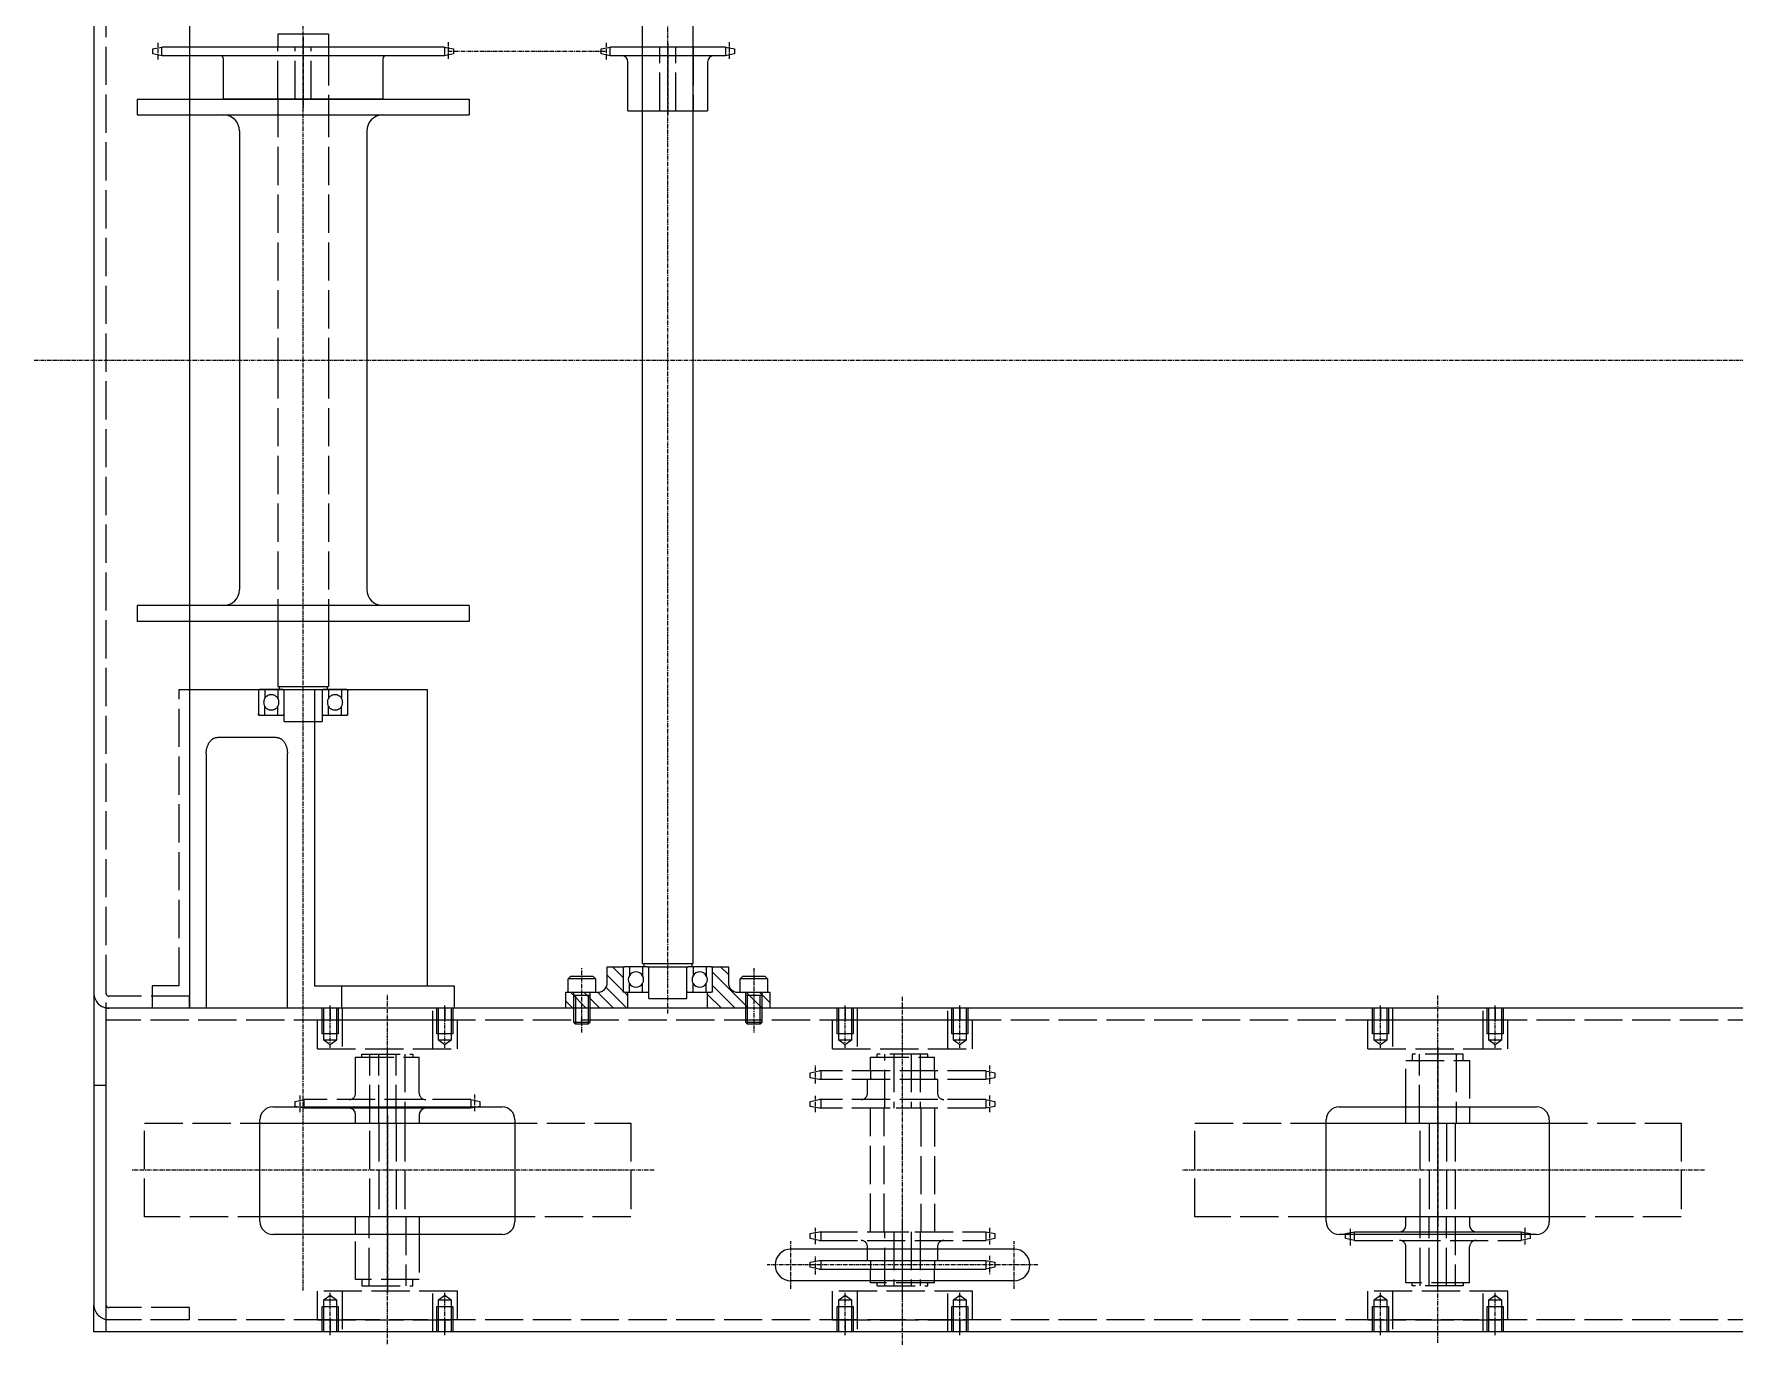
# Model space of a CAD drawing. Extents: x -2365 to 476, y -281 to 1709.
# Drawn here: x -825 to -291, y -281 to 130 of the extents above; entities that cross this region are included whole.
import ezdxf

# ---------------------------------------------------------------- set-up
doc = ezdxf.new("R2010")
doc.units = 0
doc.linetypes.add('DASHED', pattern=[15, 12, -3])
doc.linetypes.add('DOT_CENTER', pattern=[2, 1.25, -0.25, 0.25, -0.25])
doc.layers.get('0').update_dxf_attribs({"linetype": 'CONTINUOUS'})
doc.layers.add('1', color=7, linetype='CONTINUOUS')
pattern_1 = [(135, (0, 0), (-2.12132, -2.12132), [])]

# ---------------------------------------------------------------- blocks, each defined once
blk = doc.blocks.new('J__79', base_point=(-839.51, 67.65))
at = {"layer": '1', "color": 4, "linetype": 'DOT_CENTER'}
for p, q in [((-740.84, 129.47), (-740.84, 107.25)), ((-786.38, 122.43), (-786.38, 127.93)), ((-695.3, 127.93), (-695.3, 122.43))]:
    blk.add_line(p, q, dxfattribs=at)
at = {"layer": '1', "color": 7, "linetype": 'Continuous'}
for p, q in [((-788.03, 125.78), (-785.16, 126.35)), ((-788.03, 124.23), (-788.03, 125.78)), ((-785.16, 123.65), (-788.03, 124.23)), ((-696.51, 126.35), (-785.16, 126.35)), ((-696.51, 123.65), (-785.16, 123.65)), ((-696.51, 126.35), (-693.65, 125.78)), ((-693.65, 124.23), (-696.51, 123.65)), ((-693.65, 125.78), (-693.65, 124.23)), ((-765.84, 110.05), (-765.84, 122.65)), ((-715.84, 122.65), (-715.84, 110.05)), ((-715.84, 110.05), (-765.84, 110.05))]:
    blk.add_line(p, q, dxfattribs=at)
at = {"layer": '1', "color": 4, "linetype": 'DASHED'}
for p, q in [((-785.16, 123.65), (-785.16, 126.35)), ((-748.84, 110.05), (-748.84, 126.35)), ((-743.34, 110.05), (-743.34, 126.35)), ((-738.34, 110.05), (-738.34, 126.35)), ((-732.84, 126.35), (-732.84, 110.05)), ((-696.51, 126.35), (-696.51, 123.65))]:
    blk.add_line(p, q, dxfattribs=at)
at = {"layer": '1', "color": 7, "linetype": 'Continuous'}
for centre, start, end in [((-766.84, 122.65), 0, 90), ((-714.84, 122.65), 90, 180)]:
    blk.add_arc(centre, 1, start, end, dxfattribs=at)
blk = doc.blocks.new('TOP__80', base_point=(-1563.39, -463.8))
at = {"layer": '1'}
blk.add_blockref('J__79', (-839.51, 67.65), dxfattribs=at)
blk = doc.blocks.new('TOP__81', base_point=(-876.33, 144.97))
blk.add_blockref('TOP__80', (-1563.39, -463.8))
blk = doc.blocks.new('TOP__82', base_point=(-842.39, 135.21))
blk.add_blockref('TOP__81', (-876.33, 144.97))
blk = doc.blocks.new('TOP__83', base_point=(-537.77, 98.88))
at = {"layer": '1', "color": 7, "linetype": 'Continuous'}
for p, q in [((-647.33, 125.78), (-644.47, 126.35)), ((-647.33, 124.23), (-647.33, 125.78)), ((-644.47, 123.65), (-647.33, 124.23)), ((-608.32, 126.35), (-644.47, 126.35)), ((-608.32, 123.65), (-644.47, 123.65)), ((-608.32, 126.35), (-605.45, 125.78)), ((-605.45, 124.23), (-608.32, 123.65)), ((-605.45, 125.78), (-605.45, 124.23)), ((-638.89, 106.35), (-638.89, 121.65)), ((-613.89, 121.65), (-613.89, 106.35)), ((-638.89, 106.35), (-613.89, 106.35))]:
    blk.add_line(p, q, dxfattribs=at)
at = {"layer": '1', "color": 4, "linetype": 'DOT_CENTER'}
for p, q in [((-645.68, 122.43), (-645.68, 127.93)), ((-626.39, 127.5), (-626.39, 105.02)), ((-607.1, 127.93), (-607.1, 122.43))]:
    blk.add_line(p, q, dxfattribs=at)
at = {"layer": '1', "color": 4, "linetype": 'DASHED'}
for p, q in [((-644.47, 123.65), (-644.47, 126.35)), ((-634.39, 106.35), (-634.39, 126.35)), ((-628.89, 106.35), (-628.89, 126.35)), ((-623.89, 106.35), (-623.89, 126.35)), ((-618.39, 126.35), (-618.39, 106.35)), ((-608.32, 126.35), (-608.32, 123.65))]:
    blk.add_line(p, q, dxfattribs=at)
at = {"layer": '1', "color": 7, "linetype": 'Continuous'}
for centre, start, end in [((-640.89, 121.65), 0, 90), ((-611.89, 121.65), 90, 180)]:
    blk.add_arc(centre, 2, start, end, dxfattribs=at)
blk = doc.blocks.new('T__84', base_point=(-596.19, -222.54))
at = {"layer": '1', "color": 7, "linetype": 'Continuous'}
for p, q in [((-657.64, -166.14), (-656.84, -165.34)), ((-656.84, -165.34), (-649.94, -165.34)), ((-649.14, -166.14), (-649.94, -165.34)), ((-657.64, -170.34), (-657.64, -166.14)), ((-657.64, -170.34), (-649.14, -170.34)), ((-649.14, -166.14), (-649.14, -170.34))]:
    blk.add_line(p, q, dxfattribs=at)
at = {"layer": '1', "color": 4, "linetype": 'DOT_CENTER'}
blk.add_line((-653.39, -183), (-653.39, -162.76), dxfattribs=at)
at = {"layer": '1', "color": 4, "linetype": 'Continuous'}
blk.add_line((-649.14, -166.14), (-657.64, -166.14), dxfattribs=at)
at = {"layer": '1', "color": 4, "linetype": 'DASHED'}
for p, q in [((-655.89, -179.84), (-655.89, -170.34)), ((-650.89, -170.34), (-650.89, -179.84)), ((-650.89, -171.34), (-655.89, -171.34)), ((-655.39, -171.34), (-655.39, -180.34)), ((-651.39, -171.34), (-651.39, -180.34)), ((-650.89, -179.84), (-655.89, -179.84)), ((-655.89, -179.84), (-655.39, -180.34)), ((-651.39, -180.34), (-655.39, -180.34)), ((-651.39, -180.34), (-650.89, -179.84))]:
    blk.add_line(p, q, dxfattribs=at)
blk = doc.blocks.new('T__85', base_point=(-656.59, -222.54))
at = {"layer": '1', "color": 7, "linetype": 'Continuous'}
for p, q in [((-602.84, -165.34), (-603.64, -166.14)), ((-602.84, -165.34), (-595.94, -165.34)), ((-595.94, -165.34), (-595.14, -166.14)), ((-603.64, -170.34), (-603.64, -166.14)), ((-603.64, -170.34), (-595.14, -170.34)), ((-595.14, -166.14), (-595.14, -170.34))]:
    blk.add_line(p, q, dxfattribs=at)
at = {"layer": '1', "color": 4, "linetype": 'DOT_CENTER'}
blk.add_line((-599.39, -162.76), (-599.39, -183), dxfattribs=at)
at = {"layer": '1', "color": 4, "linetype": 'Continuous'}
blk.add_line((-595.14, -166.14), (-603.64, -166.14), dxfattribs=at)
at = {"layer": '1', "color": 4, "linetype": 'DASHED'}
for p, q in [((-601.89, -179.84), (-601.89, -170.34)), ((-596.89, -170.34), (-596.89, -179.84)), ((-596.89, -171.34), (-601.89, -171.34)), ((-601.39, -180.34), (-601.39, -171.34)), ((-597.39, -180.34), (-597.39, -171.34)), ((-601.89, -179.84), (-601.39, -180.34)), ((-596.89, -179.84), (-601.89, -179.84)), ((-597.39, -180.34), (-601.39, -180.34)), ((-597.39, -180.34), (-596.89, -179.84))]:
    blk.add_line(p, q, dxfattribs=at)
blk = doc.blocks.new('TOP__139', base_point=(-330.06, -212.74))
at = {"layer": '1', "color": 4, "linetype": 'DASHED'}
for p, q in [((-394.74, -191.74), (-374.74, -191.74)), ((-394.74, -206.34), (-394.74, -191.74)), ((-392.74, -189.74), (-392.74, -191.74)), ((-376.74, -189.74), (-392.74, -189.74)), ((-390.49, -211.44), (-390.49, -189.74)), ((-378.99, -189.74), (-378.99, -211.44)), ((-376.74, -191.74), (-376.74, -189.74)), ((-374.74, -191.74), (-374.74, -206.34))]:
    blk.add_line(p, q, dxfattribs=at)
at = {"layer": '1', "color": 4, "linetype": 'DOT_CENTER'}
blk.add_line((-384.74, -187.53), (-384.74, -213.8), dxfattribs=at)
at = {"layer": '1', "color": 7, "linetype": 'Continuous'}
for p, q in [((-394.74, -211.44), (-394.74, -206.34)), ((-374.74, -206.34), (-374.74, -211.44)), ((-394.74, -211.44), (-374.74, -211.44))]:
    blk.add_line(p, q, dxfattribs=at)
blk = doc.blocks.new('J__140', base_point=(-293.24, -162.22))
at = {"layer": '1', "color": 4, "linetype": 'DASHED'}
for p, q in [((-460.94, -211.44), (-419.74, -211.44)), ((-460.94, -240.84), (-460.94, -211.44)), ((-390.24, -240.84), (-390.24, -211.44)), ((-387.49, -211.44), (-387.49, -240.84)), ((-381.99, -211.44), (-381.99, -240.84)), ((-379.24, -211.44), (-379.24, -240.84)), ((-349.74, -211.44), (-308.34, -211.44)), ((-308.34, -211.44), (-308.34, -240.84)), ((-419.74, -240.84), (-460.94, -240.84)), ((-308.34, -240.84), (-349.74, -240.84))]:
    blk.add_line(p, q, dxfattribs=at)
at = {"layer": '1', "color": 7, "linetype": 'Continuous'}
for p, q in [((-419.74, -211.44), (-349.74, -211.44)), ((-349.74, -240.84), (-419.74, -240.84))]:
    blk.add_line(p, q, dxfattribs=at)
at = {"layer": '1', "color": 4, "linetype": 'DOT_CENTER'}
for p, q in [((-384.74, -208.91), (-384.74, -243.9)), ((-301.06, -226.14), (-464.89, -226.14))]:
    blk.add_line(p, q, dxfattribs=at)
blk = doc.blocks.new('TOP__141', base_point=(-1017.12, 369.23))
at = {"layer": '1'}
blk.add_blockref('J__140', (-293.24, -162.22), dxfattribs=at)
blk = doc.blocks.new('TOP__142', base_point=(-330.06, -239.54))
blk.add_blockref('TOP__141', (-1017.12, 369.23))
blk = doc.blocks.new('TOP__143', base_point=(-311.65, -236.71))
at = {"layer": '1', "color": 4, "linetype": 'DASHED'}
for p, q in [((-362.74, -264.14), (-406.74, -264.14)), ((-406.74, -273.14), (-406.74, -264.14)), ((-398.97, -264.14), (-398.97, -276.94)), ((-370.52, -276.94), (-370.52, -264.14)), ((-362.74, -273.14), (-362.74, -264.14)), ((-406.74, -273.14), (-362.74, -273.14)), ((-402.74, -273.14), (-402.74, -276.94)), ((-366.74, -276.94), (-366.74, -273.14))]:
    blk.add_line(p, q, dxfattribs=at)
blk = doc.blocks.new('TOP__144', base_point=(-311.65, -215.57))
at = {"layer": '1', "color": 4, "linetype": 'DASHED'}
for p, q in [((-402.74, -175.34), (-402.74, -179.14)), ((-398.97, -175.34), (-398.97, -188.14)), ((-370.52, -188.14), (-370.52, -175.34)), ((-366.74, -179.14), (-366.74, -175.34)), ((-406.74, -188.14), (-406.74, -179.14)), ((-362.74, -179.14), (-406.74, -179.14)), ((-362.74, -188.14), (-362.74, -179.14)), ((-406.74, -188.14), (-362.74, -188.14))]:
    blk.add_line(p, q, dxfattribs=at)
blk = doc.blocks.new('TOP__145', base_point=(-317.11, -217.79))
at = {"layer": '1', "color": 4, "linetype": 'DOT_CENTER'}
for p, q in [((-384.74, -264.19), (-384.74, -239.12)), ((-412.09, -249.82), (-412.09, -244.31)), ((-357.39, -244.31), (-357.39, -249.82))]:
    blk.add_line(p, q, dxfattribs=at)
at = {"layer": '1', "color": 7, "linetype": 'Continuous'}
for p, q in [((-413.74, -246.11), (-410.88, -245.54)), ((-410.88, -245.54), (-358.61, -245.54)), ((-394.74, -243.54), (-394.74, -240.84)), ((-374.74, -240.84), (-394.74, -240.84)), ((-374.74, -240.84), (-374.74, -243.54)), ((-358.61, -245.54), (-355.74, -246.11))]:
    blk.add_line(p, q, dxfattribs=at)
at = {"layer": '1', "color": 4, "linetype": 'DASHED'}
for p, q in [((-410.88, -248.24), (-410.88, -245.54)), ((-390.24, -262.54), (-390.24, -240.84)), ((-387.49, -262.54), (-387.49, -240.84)), ((-381.99, -262.54), (-381.99, -240.84)), ((-379.24, -240.84), (-379.24, -262.54)), ((-358.61, -245.54), (-358.61, -248.24)), ((-413.74, -247.66), (-413.74, -246.11)), ((-410.88, -248.24), (-413.74, -247.66)), ((-410.88, -248.24), (-358.61, -248.24)), ((-394.74, -261.54), (-394.74, -250.24)), ((-374.74, -261.54), (-374.74, -250.24)), ((-355.74, -247.66), (-358.61, -248.24)), ((-355.74, -246.11), (-355.74, -247.66)), ((-374.74, -261.54), (-394.74, -261.54)), ((-392.74, -262.54), (-392.74, -261.54)), ((-376.74, -261.54), (-376.74, -262.54)), ((-376.74, -262.54), (-392.74, -262.54))]:
    blk.add_line(p, q, dxfattribs=at)
at = {"layer": '1', "color": 7, "linetype": 'Continuous'}
for centre, start, end in [((-396.74, -243.54), -90, 0), ((-372.74, -243.54), 180, -90)]:
    blk.add_arc(centre, 2, start, end, dxfattribs=at)
at = {"layer": '1', "color": 4, "linetype": 'DASHED'}
for centre, start, end in [((-396.74, -250.24), 0, 90), ((-372.74, -250.24), 90, 180)]:
    blk.add_arc(centre, 2, start, end, dxfattribs=at)
for name, p in [('TOP__144', (-311.65, -215.57)), ('TOP__139', (-330.06, -212.74)), ('TOP__142', (-330.06, -239.54)), ('TOP__143', (-311.65, -236.71))]:
    blk.add_blockref(name, p)
blk = doc.blocks.new('TOP__146', base_point=(-485.42, -230.09))
at = {"layer": '1', "color": 4, "linetype": 'DASHED'}
for p, q in [((-562.74, -195.04), (-562.74, -190.74)), ((-562.74, -190.74), (-542.74, -190.74)), ((-560.74, -190.74), (-560.74, -189.74)), ((-544.74, -189.74), (-560.74, -189.74)), ((-558.24, -206.74), (-558.24, -189.74)), ((-555.49, -189.74), (-555.49, -206.74)), ((-549.99, -189.74), (-549.99, -206.74)), ((-547.24, -189.74), (-547.24, -206.74)), ((-544.74, -190.74), (-544.74, -189.74)), ((-542.74, -195.04), (-542.74, -190.74)), ((-581.74, -195.61), (-578.88, -195.04)), ((-581.74, -197.16), (-581.74, -195.61)), ((-578.88, -197.74), (-581.74, -197.16)), ((-526.6, -195.04), (-578.88, -195.04)), ((-578.29, -197.74), (-578.29, -195.04)), ((-562.74, -195.04), (-562.74, -197.74)), ((-542.74, -195.04), (-542.74, -197.74)), ((-526.6, -195.04), (-526.6, -197.74)), ((-526.6, -195.04), (-523.74, -195.61)), ((-523.74, -197.16), (-526.6, -197.74)), ((-523.74, -195.61), (-523.74, -197.16)), ((-526.6, -197.74), (-578.88, -197.74)), ((-563.74, -202.04), (-563.74, -197.74)), ((-541.74, -197.74), (-541.74, -202.04)), ((-581.74, -204.61), (-578.88, -204.04)), ((-581.74, -206.16), (-581.74, -204.61)), ((-578.88, -206.74), (-581.74, -206.16)), ((-526.6, -204.04), (-578.88, -204.04)), ((-526.6, -206.74), (-578.88, -206.74)), ((-578.29, -206.74), (-578.29, -204.04)), ((-526.6, -204.04), (-523.74, -204.61)), ((-526.6, -204.04), (-526.6, -206.74)), ((-523.74, -206.16), (-526.6, -206.74)), ((-523.74, -204.61), (-523.74, -206.16))]:
    blk.add_line(p, q, dxfattribs=at)
at = {"layer": '1', "color": 4, "linetype": 'DOT_CENTER'}
for p, q in [((-580.09, -198.99), (-580.09, -193.3)), ((-525.39, -193.3), (-525.39, -199.17)), ((-580.09, -207.96), (-580.09, -202.86)), ((-525.39, -202.77), (-525.39, -207.96))]:
    blk.add_line(p, q, dxfattribs=at)
at = {"layer": '1', "color": 4, "linetype": 'DASHED'}
for centre, start, end in [((-565.74, -202.04), -90, 0), ((-539.74, -202.04), 180, -90)]:
    blk.add_arc(centre, 2, start, end, dxfattribs=at)
blk = doc.blocks.new('TOP__147', base_point=(-485.42, -222.18))
at = {"layer": '1', "color": 4, "linetype": 'DASHED'}
for p, q in [((-581.74, -246.11), (-578.88, -245.54)), ((-578.88, -245.54), (-526.6, -245.54)), ((-578.29, -248.24), (-578.29, -245.54)), ((-558.24, -262.54), (-558.24, -245.54)), ((-555.49, -245.54), (-555.49, -262.54)), ((-549.99, -245.54), (-549.99, -262.54)), ((-547.24, -245.54), (-547.24, -262.54)), ((-526.6, -245.54), (-526.6, -248.24)), ((-526.6, -245.54), (-523.74, -246.11)), ((-581.74, -247.66), (-581.74, -246.11)), ((-578.88, -248.24), (-581.74, -247.66)), ((-578.88, -248.24), (-526.6, -248.24)), ((-563.74, -250.94), (-563.74, -250.24)), ((-541.74, -250.24), (-541.74, -250.94)), ((-523.74, -247.66), (-526.6, -248.24)), ((-523.74, -246.11), (-523.74, -247.66)), ((-578.29, -257.24), (-578.29, -254.54)), ((-562.74, -254.54), (-562.74, -257.24)), ((-542.74, -254.54), (-542.74, -257.24)), ((-526.6, -254.54), (-526.6, -257.24)), ((-562.74, -261.54), (-562.74, -260.94)), ((-542.74, -261.54), (-562.74, -261.54)), ((-560.74, -262.54), (-560.74, -261.54)), ((-544.74, -262.54), (-544.74, -261.54)), ((-542.74, -261.54), (-542.74, -260.94)), ((-560.74, -262.54), (-544.74, -262.54))]:
    blk.add_line(p, q, dxfattribs=at)
at = {"layer": '1', "color": 4, "linetype": 'DOT_CENTER'}
for p, q in [((-580.09, -249.42), (-580.09, -244.31)), ((-552.74, -265.88), (-552.74, -241.69)), ((-525.39, -244.31), (-525.39, -249.51)), ((-580.09, -258.98), (-580.09, -253.29)), ((-525.39, -253.11), (-525.39, -258.98))]:
    blk.add_line(p, q, dxfattribs=at)
at = {"layer": '1', "color": 7, "linetype": 'Continuous'}
for p, q in [((-581.74, -255.11), (-578.88, -254.54)), ((-581.74, -256.66), (-581.74, -255.11)), ((-578.88, -254.54), (-526.6, -254.54)), ((-563.74, -254.54), (-563.74, -250.94)), ((-541.74, -250.94), (-541.74, -254.54)), ((-526.6, -254.54), (-523.74, -255.11)), ((-523.74, -255.11), (-523.74, -256.66)), ((-578.88, -257.24), (-581.74, -256.66)), ((-578.88, -257.24), (-526.6, -257.24)), ((-562.74, -260.94), (-562.74, -257.24)), ((-542.74, -260.94), (-542.74, -257.24)), ((-523.74, -256.66), (-526.6, -257.24))]:
    blk.add_line(p, q, dxfattribs=at)
at = {"layer": '1', "color": 4, "linetype": 'DASHED'}
for centre, start, end in [((-565.74, -250.24), 0, 90), ((-539.74, -250.24), 90, 180)]:
    blk.add_arc(centre, 2, start, end, dxfattribs=at)
blk = doc.blocks.new('TOP__148', base_point=(-479.65, -236.71))
at = {"layer": '1', "color": 4, "linetype": 'DASHED'}
for p, q in [((-530.74, -264.14), (-574.74, -264.14)), ((-574.74, -273.14), (-574.74, -264.14)), ((-566.97, -264.14), (-566.97, -276.94)), ((-538.52, -276.94), (-538.52, -264.14)), ((-530.74, -273.14), (-530.74, -264.14)), ((-574.74, -273.14), (-530.74, -273.14)), ((-570.74, -273.14), (-570.74, -276.94)), ((-534.74, -276.94), (-534.74, -273.14))]:
    blk.add_line(p, q, dxfattribs=at)
blk = doc.blocks.new('TOP__149', base_point=(-479.65, -215.57))
at = {"layer": '1', "color": 4, "linetype": 'DASHED'}
for p, q in [((-570.74, -175.34), (-570.74, -179.14)), ((-566.97, -175.34), (-566.97, -188.14)), ((-538.52, -188.14), (-538.52, -175.34)), ((-534.74, -179.14), (-534.74, -175.34)), ((-574.74, -188.14), (-574.74, -179.14)), ((-530.74, -179.14), (-574.74, -179.14)), ((-530.74, -188.14), (-530.74, -179.14)), ((-574.74, -188.14), (-530.74, -188.14))]:
    blk.add_line(p, q, dxfattribs=at)
blk = doc.blocks.new('TOP__150', base_point=(-498.06, -205.44))
at = {"layer": '1', "color": 4, "linetype": 'DASHED'}
for p, q in [((-542.74, -206.74), (-562.74, -206.74)), ((-562.74, -245.54), (-562.74, -206.74)), ((-558.49, -245.54), (-558.49, -206.74)), ((-546.99, -206.74), (-546.99, -245.54)), ((-542.74, -206.74), (-542.74, -245.54)), ((-562.74, -245.54), (-542.74, -245.54))]:
    blk.add_line(p, q, dxfattribs=at)
for name, p in [('TOP__149', (-479.65, -215.57)), ('TOP__146', (-485.42, -230.09)), ('TOP__147', (-485.42, -222.18)), ('TOP__148', (-479.65, -236.71))]:
    blk.add_blockref(name, p)
blk = doc.blocks.new('J__151', base_point=(-622.89, -162.22))
at = {"layer": '1', "color": 4, "linetype": 'DASHED'}
for p, q in [((-790.59, -211.44), (-749.39, -211.44)), ((-790.59, -240.84), (-790.59, -211.44)), ((-719.89, -240.84), (-719.89, -211.44)), ((-717.14, -211.44), (-717.14, -240.84)), ((-711.64, -211.44), (-711.64, -240.84)), ((-708.89, -211.44), (-708.89, -240.84)), ((-679.39, -211.44), (-637.99, -211.44)), ((-637.99, -211.44), (-637.99, -240.84)), ((-749.39, -240.84), (-790.59, -240.84)), ((-637.99, -240.84), (-679.39, -240.84))]:
    blk.add_line(p, q, dxfattribs=at)
at = {"layer": '1', "color": 7, "linetype": 'Continuous'}
for p, q in [((-749.39, -211.44), (-679.39, -211.44)), ((-679.39, -240.84), (-749.39, -240.84))]:
    blk.add_line(p, q, dxfattribs=at)
at = {"layer": '1', "color": 4, "linetype": 'DOT_CENTER'}
for p, q in [((-714.39, -208.91), (-714.39, -243.9)), ((-630.71, -226.14), (-794.54, -226.14))]:
    blk.add_line(p, q, dxfattribs=at)
blk = doc.blocks.new('TOP__152', base_point=(-1346.77, 369.23))
at = {"layer": '1'}
blk.add_blockref('J__151', (-622.89, -162.22), dxfattribs=at)
blk = doc.blocks.new('TOP__153', base_point=(-646.76, -234.48))
at = {"layer": '1', "color": 4, "linetype": 'DASHED'}
for p, q in [((-724.39, -202.04), (-724.39, -190.74)), ((-724.39, -190.74), (-704.39, -190.74)), ((-722.39, -189.74), (-706.39, -189.74)), ((-722.39, -190.74), (-722.39, -189.74)), ((-719.89, -211.44), (-719.89, -189.74)), ((-717.14, -211.44), (-717.14, -189.74)), ((-711.64, -211.44), (-711.64, -189.74)), ((-708.89, -189.74), (-708.89, -211.44)), ((-706.39, -189.74), (-706.39, -190.74)), ((-704.39, -202.04), (-704.39, -190.74)), ((-743.39, -204.61), (-740.53, -204.04)), ((-743.39, -206.16), (-743.39, -204.61)), ((-740.53, -206.74), (-740.53, -204.04)), ((-688.26, -204.04), (-740.53, -204.04)), ((-688.26, -204.04), (-685.39, -204.61)), ((-688.26, -204.04), (-688.26, -206.74)), ((-685.39, -204.61), (-685.39, -206.16))]:
    blk.add_line(p, q, dxfattribs=at)
at = {"layer": '1', "color": 4, "linetype": 'DOT_CENTER'}
for p, q in [((-714.39, -213.16), (-714.39, -188.08)), ((-741.74, -207.96), (-741.74, -202.46)), ((-687.04, -202.46), (-687.04, -207.96))]:
    blk.add_line(p, q, dxfattribs=at)
at = {"layer": '1', "color": 7, "linetype": 'Continuous'}
for p, q in [((-740.53, -206.74), (-743.39, -206.16)), ((-688.26, -206.74), (-740.53, -206.74)), ((-685.39, -206.16), (-688.26, -206.74)), ((-724.39, -211.44), (-724.39, -208.74)), ((-724.39, -211.44), (-704.39, -211.44)), ((-704.39, -208.74), (-704.39, -211.44))]:
    blk.add_line(p, q, dxfattribs=at)
at = {"layer": '1', "color": 4, "linetype": 'DASHED'}
for centre, start, end in [((-726.39, -202.04), -90, 0), ((-702.39, -202.04), 180, -90)]:
    blk.add_arc(centre, 2, start, end, dxfattribs=at)
at = {"layer": '1', "color": 7, "linetype": 'Continuous'}
for centre, start, end in [((-726.39, -208.74), 0, 90), ((-702.39, -208.74), 90, 180)]:
    blk.add_arc(centre, 2, start, end, dxfattribs=at)
blk = doc.blocks.new('TOP__154', base_point=(-641.3, -236.71))
at = {"layer": '1', "color": 4, "linetype": 'DASHED'}
for p, q in [((-692.39, -264.14), (-736.39, -264.14)), ((-736.39, -273.14), (-736.39, -264.14)), ((-728.62, -264.14), (-728.62, -276.94)), ((-700.17, -276.94), (-700.17, -264.14)), ((-692.39, -273.14), (-692.39, -264.14)), ((-736.39, -273.14), (-692.39, -273.14)), ((-732.39, -273.14), (-732.39, -276.94)), ((-696.39, -276.94), (-696.39, -273.14))]:
    blk.add_line(p, q, dxfattribs=at)
blk = doc.blocks.new('TOP__155', base_point=(-641.3, -215.57))
at = {"layer": '1', "color": 4, "linetype": 'DASHED'}
for p, q in [((-732.39, -175.34), (-732.39, -179.14)), ((-728.62, -175.34), (-728.62, -188.14)), ((-700.17, -188.14), (-700.17, -175.34)), ((-696.39, -179.14), (-696.39, -175.34)), ((-736.39, -188.14), (-736.39, -179.14)), ((-692.39, -179.14), (-736.39, -179.14)), ((-692.39, -188.14), (-692.39, -179.14)), ((-736.39, -188.14), (-692.39, -188.14))]:
    blk.add_line(p, q, dxfattribs=at)
blk = doc.blocks.new('TOP__156', base_point=(-659.71, -239.54))
at = {"layer": '1', "color": 4, "linetype": 'DOT_CENTER'}
blk.add_line((-714.39, -238.48), (-714.39, -264.75), dxfattribs=at)
at = {"layer": '1', "color": 7, "linetype": 'Continuous'}
for p, q in [((-704.39, -240.84), (-724.39, -240.84)), ((-724.39, -246.34), (-724.39, -240.84)), ((-704.39, -240.84), (-704.39, -246.34))]:
    blk.add_line(p, q, dxfattribs=at)
at = {"layer": '1', "color": 4, "linetype": 'DASHED'}
for p, q in [((-720.14, -262.54), (-720.14, -240.84)), ((-708.64, -240.84), (-708.64, -262.54)), ((-724.39, -260.54), (-724.39, -246.34)), ((-704.39, -246.34), (-704.39, -260.54)), ((-704.39, -260.54), (-724.39, -260.54)), ((-722.39, -260.54), (-722.39, -262.54)), ((-706.39, -262.54), (-706.39, -260.54)), ((-722.39, -262.54), (-706.39, -262.54))]:
    blk.add_line(p, q, dxfattribs=at)
for name, p in [('TOP__155', (-641.3, -215.57)), ('TOP__153', (-646.76, -234.48)), ('TOP__152', (-1346.77, 369.23)), ('TOP__154', (-641.3, -236.71))]:
    blk.add_blockref(name, p)
blk = doc.blocks.new('M__157', base_point=(-806.54, -273.14))
at = {"layer": '1', "color": 7, "linetype": 'Continuous'}
for p, q in [((-806.53, 333.06), (-802.74, 333.06)), ((-806.53, 324.75), (-806.53, 333.06)), ((-806.54, 324.46), (-806.54, -268.34)), ((-776.54, 231.46), (-776.54, -175.34)), ((-806.54, -276.94), (-806.54, -268.53)), ((-802.74, -276.94), (-806.54, -276.94))]:
    blk.add_line(p, q, dxfattribs=at)
at = {"layer": '1', "color": 4, "linetype": 'DASHED'}
for p, q in [((-776.54, 329.26), (-801.74, 329.26)), ((-776.54, 329.26), (-776.54, 325.46)), ((-776.54, 325.46), (-801.74, 325.46)), ((-802.74, 255.66), (-806.54, 255.66)), ((-802.74, 231.46), (-802.74, -175.34)), ((-776.54, 231.46), (-801.74, 231.46)), ((-776.54, 231.46), (-776.54, 227.66)), ((-776.54, 227.66), (-801.74, 227.66)), ((-776.54, -171.54), (-801.74, -171.54)), ((-776.54, -175.34), (-801.74, -175.34)), ((-776.54, -175.34), (-776.54, -171.54)), ((-806.54, -199.54), (-802.74, -199.54)), ((-776.54, -269.34), (-801.74, -269.34)), ((-776.54, -273.14), (-776.54, -269.34)), ((-776.54, -273.14), (-801.74, -273.14))]:
    blk.add_line(p, q, dxfattribs=at)
for centre, radius, start, end in [((-801.74, 324.46), 4.8, 90, 180), ((-801.74, 324.46), 1, 90, 180), ((-801.74, 226.66), 4.8, 90, 180), ((-801.74, 226.66), 1, 90, 180), ((-801.74, -170.54), 4.8, 180, -90), ((-801.74, -170.54), 1, 180, -90), ((-801.74, -268.34), 4.8, 180, -90), ((-801.74, -268.34), 1, 180, -90)]:
    blk.add_arc(centre, radius, start, end, dxfattribs=at)

msp = doc.modelspace()

# ---------------------------------------------------------------- hatches: boundary and pattern name
at = {"layer": '1', "linetype": 'Continuous'}
h = msp.add_hatch(dxfattribs=at)
h.set_pattern_fill('USER', color=4, scale=3, angle=135, pattern_type=0)
h.set_pattern_definition(pattern_1)
edge = h.paths.add_edge_path()
edge.add_line((-638.89, -175.34), (-638.89, -170.34))
edge.add_line((-638.89, -170.34), (-640.03, -170.34))
edge.add_line((-640.03, -170.34), (-640.39, -170.34))
edge.add_line((-640.39, -170.34), (-640.39, -169.98))
edge.add_line((-640.39, -169.98), (-640.39, -162.7))
edge.add_line((-640.39, -162.7), (-640.39, -162.34))
edge.add_line((-640.39, -162.34), (-645.39, -162.34))
edge.add_line((-645.39, -162.34), (-645.39, -167.34))
edge.add_arc((-648.39, -167.34), 3, 270, 360, ccw=False)
edge.add_line((-648.39, -170.34), (-658.39, -170.34))
edge.add_line((-658.39, -170.34), (-658.39, -175.34))
edge.add_line((-658.39, -175.34), (-638.89, -175.34))
h = msp.add_hatch(dxfattribs=at)
h.set_pattern_fill('USER', color=4, scale=3, angle=135, pattern_type=0)
h.set_pattern_definition(pattern_1)
edge = h.paths.add_edge_path()
edge.add_line((-594.39, -175.34), (-594.39, -170.34))
edge.add_line((-594.39, -170.34), (-604.39, -170.34))
edge.add_arc((-604.39, -167.34), 3, 180, 270, ccw=False)
edge.add_line((-607.39, -167.34), (-607.39, -162.34))
edge.add_line((-607.39, -162.34), (-612.39, -162.34))
edge.add_line((-612.39, -162.34), (-612.39, -162.7))
edge.add_line((-612.39, -162.7), (-612.39, -169.98))
edge.add_line((-612.39, -169.98), (-612.39, -170.34))
edge.add_line((-612.39, -170.34), (-612.75, -170.34))
edge.add_line((-612.75, -170.34), (-613.89, -170.34))
edge.add_line((-613.89, -170.34), (-613.89, -175.34))
edge.add_line((-613.89, -175.34), (-594.39, -175.34))

# ---------------------------------------------------------------- linework, layer by layer
at = {"layer": '1', "color": 4, "linetype": 'DOT_CENTER'}
for p, q in [((-626.39, -176.97), (-626.39, 233.09)), ((-740.84, -263.97), (-740.84, 146.09)), ((-695.3, 125.09), (-645.68, 125.09)), ((-825.31, 28.06), (53.04, 28.06)), ((-732.39, -187.74), (-732.39, -174.34)), ((-714.39, -280.85), (-714.39, -171.13)), ((-696.39, -187.74), (-696.39, -174.34)), ((-570.74, -187.74), (-570.74, -174.34)), ((-552.74, -281.06), (-552.74, -171.57)), ((-534.74, -187.74), (-534.74, -174.34)), ((-402.74, -187.74), (-402.74, -174.34)), ((-384.74, -280.41), (-384.74, -171.35)), ((-366.74, -187.74), (-366.74, -174.34)), ((-587.74, -263.44), (-587.74, -248.44)), ((-517.74, -263.44), (-517.74, -248.44)), ((-510.24, -255.94), (-595.24, -255.94)), ((-732.39, -277.94), (-732.39, -264.54)), ((-696.39, -277.94), (-696.39, -264.54)), ((-570.74, -277.94), (-570.74, -264.54)), ((-534.74, -277.94), (-534.74, -264.54)), ((-402.74, -277.94), (-402.74, -264.54)), ((-366.74, -277.94), (-366.74, -264.54))]:
    msp.add_line(p, q, dxfattribs=at)
at = {"layer": '1', "color": 7, "linetype": 'Continuous'}
for p, q in [((-634.39, -161.34), (-634.39, 217.46)), ((-618.39, -161.34), (-618.39, 217.46)), ((-748.84, 130.46), (-748.84, 126.35)), ((-732.84, 130.46), (-748.84, 130.46)), ((-732.84, 130.46), (-732.84, 126.35)), ((-792.98, 110.05), (-688.69, 110.05)), ((-792.98, 110.05), (-792.98, 105.05)), ((-688.69, 110.05), (-688.69, 105.05)), ((-792.98, 105.05), (-688.69, 105.05)), ((-760.84, 100.05), (-760.84, 28.06)), ((-720.84, 100.05), (-720.84, 28.06)), ((-760.84, 28.06), (-760.84, -43.93)), ((-720.84, 28.06), (-720.84, -43.93)), ((-792.98, -48.93), (-792.98, -53.93)), ((-688.69, -48.93), (-792.98, -48.93)), ((-688.69, -48.93), (-688.69, -53.93)), ((-688.69, -53.93), (-792.98, -53.93)), ((-748.84, -53.93), (-748.84, -74.34)), ((-732.84, -53.93), (-732.84, -74.34)), ((-748.84, -74.34), (-732.84, -74.34)), ((-748.34, -74.34), (-748.34, -75.34)), ((-733.34, -74.34), (-733.34, -75.34)), ((-776.54, -75.34), (-737.3, -75.34)), ((-737.3, -75.34), (-737.3, -168.34)), ((-737.3, -75.34), (-701.95, -75.34)), ((-701.95, -75.34), (-701.95, -168.34)), ((-749.32, -90.34), (-767.71, -90.34)), ((-771.24, -95.34), (-771.24, -175.34)), ((-745.79, -175.34), (-745.79, -95.34)), ((-645.39, -162.34), (-640.39, -162.34)), ((-645.39, -167.34), (-645.39, -162.34)), ((-640.39, -162.34), (-640.39, -162.7)), ((-640.39, -162.34), (-640.03, -162.34)), ((-640.39, -162.7), (-640.39, -169.98)), ((-638.47, -162.34), (-640.03, -162.34)), ((-638.47, -162.34), (-638.47, -165.14)), ((-634.31, -162.34), (-638.47, -162.34)), ((-634.39, -161.34), (-618.39, -161.34)), ((-634.31, -162.34), (-634.31, -165.14)), ((-632.75, -162.34), (-634.31, -162.34)), ((-633.89, -161.34), (-633.89, -162.34)), ((-632.75, -162.34), (-620.03, -162.34)), ((-632.39, -172.34), (-632.39, -162.34)), ((-620.39, -172.34), (-620.39, -162.34)), ((-618.47, -162.34), (-620.03, -162.34)), ((-618.89, -161.34), (-618.89, -162.34)), ((-614.31, -162.34), (-618.47, -162.34)), ((-618.47, -162.34), (-618.47, -165.14)), ((-612.75, -162.34), (-614.31, -162.34)), ((-614.31, -162.34), (-614.31, -165.14)), ((-612.75, -162.34), (-612.39, -162.34)), ((-612.39, -162.34), (-612.39, -162.7)), ((-612.39, -162.34), (-607.39, -162.34)), ((-612.39, -169.98), (-612.39, -162.7)), ((-607.39, -162.34), (-607.39, -167.34)), ((-737.3, -168.34), (-693.46, -168.34)), ((-728.82, -168.34), (-728.82, -175.34)), ((-693.46, -168.34), (-693.46, -175.34)), ((-658.39, -175.34), (-658.39, -170.34)), ((-658.39, -170.34), (-648.39, -170.34)), ((-640.39, -170.34), (-640.39, -169.98)), ((-640.03, -170.34), (-640.39, -170.34)), ((-640.03, -170.34), (-638.89, -170.34)), ((-638.89, -170.34), (-638.47, -170.34)), ((-638.89, -175.34), (-638.89, -170.34)), ((-638.47, -170.34), (-638.47, -167.54)), ((-638.47, -170.34), (-634.31, -170.34)), ((-634.31, -170.34), (-634.31, -167.54)), ((-634.31, -170.34), (-632.39, -170.34)), ((-620.39, -170.34), (-618.47, -170.34)), ((-618.47, -170.34), (-618.47, -167.54)), ((-618.47, -170.34), (-614.31, -170.34)), ((-614.31, -170.34), (-614.31, -167.54)), ((-614.31, -170.34), (-613.89, -170.34)), ((-613.89, -170.34), (-612.75, -170.34)), ((-613.89, -175.34), (-613.89, -170.34)), ((-612.39, -170.34), (-612.75, -170.34)), ((-612.39, -170.34), (-612.39, -169.98)), ((-604.39, -170.34), (-594.39, -170.34)), ((-594.39, -170.34), (-594.39, -175.34)), ((-330.68, -175.34), (-802.74, -175.34)), ((-802.74, -175.34), (-802.74, -276.94)), ((-638.89, -175.34), (-658.39, -175.34)), ((-613.89, -175.34), (-638.89, -175.34)), ((-632.39, -172.34), (-620.39, -172.34)), ((-594.39, -175.34), (-613.89, -175.34)), ((33.26, -175.34), (-330.68, -175.34)), ((-750.39, -206.34), (-678.39, -206.34)), ((-415.74, -206.34), (-353.74, -206.34)), ((-754.39, -242.34), (-754.39, -210.34)), ((-674.39, -210.34), (-674.39, -242.34)), ((-419.74, -242.34), (-419.74, -210.34)), ((-349.74, -210.34), (-349.74, -242.34)), ((-678.39, -246.34), (-750.39, -246.34)), ((-353.74, -246.34), (-415.74, -246.34)), ((-517.74, -250.94), (-587.74, -250.94)), ((-517.74, -260.94), (-587.74, -260.94)), ((-607.05, -276.94), (-802.74, -276.94)), ((-604.92, -276.94), (-607.05, -276.94)), ((-332.54, -276.94), (-604.92, -276.94)), ((33.26, -276.94), (-332.54, -276.94))]:
    msp.add_line(p, q, dxfattribs=at)
at = {"layer": '1', "color": 4, "linetype": 'DASHED'}
for p, q in [((-748.84, 110.05), (-748.84, 28.06)), ((-732.84, 110.05), (-732.84, 28.06)), ((-748.84, 28.06), (-748.84, -53.93)), ((-732.84, 28.06), (-732.84, -53.93)), ((-779.73, -168.34), (-779.73, -75.34)), ((-779.73, -75.34), (-776.54, -75.34)), ((-754.84, -75.34), (-754.48, -75.34)), ((-754.84, -75.34), (-754.84, -75.7)), ((-754.84, -75.7), (-754.84, -82.98)), ((-752.91, -75.34), (-754.48, -75.34)), ((-748.76, -75.34), (-752.91, -75.34)), ((-752.91, -75.34), (-752.91, -78.14)), ((-747.2, -75.34), (-748.76, -75.34)), ((-748.76, -75.34), (-748.76, -78.14)), ((-747.2, -75.34), (-734.48, -75.34)), ((-746.84, -85.34), (-746.84, -75.34)), ((-734.84, -75.34), (-734.84, -85.34)), ((-732.91, -75.34), (-734.48, -75.34)), ((-732.91, -75.34), (-732.91, -78.14)), ((-728.76, -75.34), (-732.91, -75.34)), ((-728.76, -75.34), (-728.76, -78.14)), ((-727.2, -75.34), (-728.76, -75.34)), ((-727.2, -75.34), (-726.84, -75.34)), ((-726.84, -75.34), (-726.84, -75.7)), ((-726.84, -82.98), (-726.84, -75.7)), ((-754.84, -83.34), (-754.84, -82.98)), ((-754.48, -83.34), (-754.84, -83.34)), ((-754.48, -83.34), (-753.34, -83.34)), ((-753.34, -83.34), (-752.91, -83.34)), ((-752.91, -83.34), (-752.91, -80.54)), ((-752.91, -83.34), (-748.76, -83.34)), ((-748.76, -83.34), (-748.76, -80.54)), ((-748.76, -83.34), (-746.84, -83.34)), ((-746.84, -85.34), (-734.84, -85.34)), ((-734.84, -83.34), (-732.91, -83.34)), ((-732.91, -83.34), (-732.91, -80.54)), ((-732.91, -83.34), (-728.76, -83.34)), ((-728.76, -83.34), (-728.76, -80.54)), ((-728.76, -83.34), (-728.34, -83.34)), ((-728.34, -83.34), (-727.2, -83.34)), ((-726.84, -83.34), (-727.2, -83.34)), ((-726.84, -83.34), (-726.84, -82.98)), ((-788.21, -168.34), (-788.21, -175.34)), ((-779.73, -168.34), (-788.21, -168.34)), ((-734.89, -183.34), (-734.89, -175.34)), ((-734.39, -183.34), (-734.39, -175.34)), ((-732.39, -175.34), (-732.39, -179.14)), ((-732.39, -175.34), (-732.39, -179.14)), ((-732.39, -175.34), (-732.39, -179.14)), ((-732.39, -175.34), (-732.39, -179.14)), ((-730.39, -175.34), (-730.39, -183.34)), ((-729.89, -175.34), (-729.89, -183.34)), ((-698.89, -183.34), (-698.89, -175.34)), ((-698.39, -183.34), (-698.39, -175.34)), ((-696.39, -175.34), (-696.39, -179.14)), ((-696.39, -175.34), (-696.39, -179.14)), ((-696.39, -175.34), (-696.39, -179.14)), ((-694.39, -175.34), (-694.39, -183.34)), ((-693.89, -175.34), (-693.89, -183.34)), ((-573.24, -183.34), (-573.24, -175.34)), ((-572.74, -183.34), (-572.74, -175.34)), ((-570.74, -175.34), (-570.74, -179.14)), ((-570.74, -175.34), (-570.74, -179.14)), ((-570.74, -175.34), (-570.74, -179.14)), ((-568.74, -175.34), (-568.74, -183.34)), ((-568.24, -175.34), (-568.24, -183.34)), ((-537.24, -183.34), (-537.24, -175.34)), ((-536.74, -183.34), (-536.74, -175.34)), ((-534.74, -175.34), (-534.74, -179.14)), ((-534.74, -175.34), (-534.74, -179.14)), ((-532.74, -175.34), (-532.74, -183.34)), ((-532.24, -175.34), (-532.24, -183.34)), ((-405.24, -183.34), (-405.24, -175.34)), ((-404.74, -183.34), (-404.74, -175.34)), ((-402.74, -175.34), (-402.74, -179.14)), ((-402.74, -175.34), (-402.74, -179.14)), ((-400.74, -175.34), (-400.74, -183.34)), ((-400.24, -175.34), (-400.24, -183.34)), ((-369.24, -183.34), (-369.24, -175.34)), ((-368.74, -183.34), (-368.74, -175.34)), ((-366.74, -175.34), (-366.74, -179.14)), ((-364.74, -175.34), (-364.74, -183.34)), ((-364.24, -175.34), (-364.24, -183.34)), ((33.26, -179.14), (-802.74, -179.14)), ((-734.39, -183.34), (-734.89, -183.34)), ((-734.39, -185.34), (-734.39, -183.34)), ((-730.39, -183.34), (-734.39, -183.34)), ((-732.39, -186.84), (-734.39, -185.34)), ((-730.39, -185.34), (-734.39, -185.34)), ((-730.39, -185.34), (-732.39, -186.84)), ((-729.89, -183.34), (-730.39, -183.34)), ((-730.39, -183.34), (-730.39, -185.34)), ((-698.39, -183.34), (-698.89, -183.34)), ((-694.39, -183.34), (-698.39, -183.34)), ((-698.39, -185.34), (-698.39, -183.34)), ((-694.39, -185.34), (-698.39, -185.34)), ((-696.39, -186.84), (-698.39, -185.34)), ((-694.39, -185.34), (-696.39, -186.84)), ((-694.39, -183.34), (-694.39, -185.34)), ((-693.89, -183.34), (-694.39, -183.34)), ((-572.74, -183.34), (-573.24, -183.34)), ((-568.74, -183.34), (-572.74, -183.34)), ((-572.74, -185.34), (-572.74, -183.34)), ((-568.74, -185.34), (-572.74, -185.34)), ((-570.74, -186.84), (-572.74, -185.34)), ((-568.74, -185.34), (-570.74, -186.84)), ((-568.74, -183.34), (-568.74, -185.34)), ((-568.24, -183.34), (-568.74, -183.34)), ((-536.74, -183.34), (-537.24, -183.34)), ((-536.74, -185.34), (-536.74, -183.34)), ((-532.74, -183.34), (-536.74, -183.34)), ((-534.74, -186.84), (-536.74, -185.34)), ((-532.74, -185.34), (-536.74, -185.34)), ((-532.74, -185.34), (-534.74, -186.84)), ((-532.24, -183.34), (-532.74, -183.34)), ((-532.74, -183.34), (-532.74, -185.34)), ((-404.74, -183.34), (-405.24, -183.34)), ((-404.74, -185.34), (-404.74, -183.34)), ((-400.74, -183.34), (-404.74, -183.34)), ((-402.74, -186.84), (-404.74, -185.34)), ((-400.74, -185.34), (-404.74, -185.34)), ((-400.74, -185.34), (-402.74, -186.84)), ((-400.24, -183.34), (-400.74, -183.34)), ((-400.74, -183.34), (-400.74, -185.34)), ((-368.74, -183.34), (-369.24, -183.34)), ((-364.74, -183.34), (-368.74, -183.34)), ((-368.74, -185.34), (-368.74, -183.34)), ((-364.74, -185.34), (-368.74, -185.34)), ((-366.74, -186.84), (-368.74, -185.34)), ((-364.74, -185.34), (-366.74, -186.84)), ((-364.74, -183.34), (-364.74, -185.34)), ((-364.24, -183.34), (-364.74, -183.34)), ((-734.39, -266.94), (-732.39, -265.44)), ((-732.39, -265.44), (-730.39, -266.94)), ((-698.39, -266.94), (-696.39, -265.44)), ((-696.39, -265.44), (-694.39, -266.94)), ((-572.74, -266.94), (-570.74, -265.44)), ((-570.74, -265.44), (-568.74, -266.94)), ((-536.74, -266.94), (-534.74, -265.44)), ((-534.74, -265.44), (-532.74, -266.94)), ((-404.74, -266.94), (-402.74, -265.44)), ((-402.74, -265.44), (-400.74, -266.94)), ((-368.74, -266.94), (-366.74, -265.44)), ((-366.74, -265.44), (-364.74, -266.94)), ((-734.89, -276.94), (-734.89, -268.94)), ((-734.89, -268.94), (-734.39, -268.94)), ((-734.39, -268.94), (-734.39, -266.94)), ((-734.39, -266.94), (-730.39, -266.94)), ((-734.39, -276.94), (-734.39, -268.94)), ((-734.39, -268.94), (-730.39, -268.94)), ((-730.39, -266.94), (-730.39, -268.94)), ((-730.39, -268.94), (-729.89, -268.94)), ((-730.39, -268.94), (-730.39, -276.94)), ((-729.89, -268.94), (-729.89, -276.94)), ((-698.89, -268.94), (-698.39, -268.94)), ((-698.89, -276.94), (-698.89, -268.94)), ((-698.39, -266.94), (-694.39, -266.94)), ((-698.39, -268.94), (-698.39, -266.94)), ((-698.39, -268.94), (-694.39, -268.94)), ((-698.39, -276.94), (-698.39, -268.94)), ((-694.39, -266.94), (-694.39, -268.94)), ((-694.39, -268.94), (-694.39, -276.94)), ((-694.39, -268.94), (-693.89, -268.94)), ((-693.89, -268.94), (-693.89, -276.94)), ((-573.24, -268.94), (-572.74, -268.94)), ((-573.24, -276.94), (-573.24, -268.94)), ((-572.74, -266.94), (-568.74, -266.94)), ((-572.74, -268.94), (-572.74, -266.94)), ((-572.74, -268.94), (-568.74, -268.94)), ((-572.74, -276.94), (-572.74, -268.94)), ((-568.74, -266.94), (-568.74, -268.94)), ((-568.74, -268.94), (-568.74, -276.94)), ((-568.74, -268.94), (-568.24, -268.94)), ((-568.24, -268.94), (-568.24, -276.94)), ((-537.24, -276.94), (-537.24, -268.94)), ((-537.24, -268.94), (-536.74, -268.94)), ((-536.74, -268.94), (-536.74, -266.94)), ((-536.74, -266.94), (-532.74, -266.94)), ((-536.74, -276.94), (-536.74, -268.94)), ((-536.74, -268.94), (-532.74, -268.94)), ((-532.74, -266.94), (-532.74, -268.94)), ((-532.74, -268.94), (-532.24, -268.94)), ((-532.74, -268.94), (-532.74, -276.94)), ((-532.24, -268.94), (-532.24, -276.94)), ((-405.24, -276.94), (-405.24, -268.94)), ((-405.24, -268.94), (-404.74, -268.94)), ((-404.74, -268.94), (-404.74, -266.94)), ((-404.74, -266.94), (-400.74, -266.94)), ((-404.74, -276.94), (-404.74, -268.94)), ((-404.74, -268.94), (-400.74, -268.94)), ((-400.74, -266.94), (-400.74, -268.94)), ((-400.74, -268.94), (-400.24, -268.94)), ((-400.74, -268.94), (-400.74, -276.94)), ((-400.24, -268.94), (-400.24, -276.94)), ((-369.24, -268.94), (-368.74, -268.94)), ((-369.24, -276.94), (-369.24, -268.94)), ((-368.74, -266.94), (-364.74, -266.94)), ((-368.74, -268.94), (-368.74, -266.94)), ((-368.74, -268.94), (-364.74, -268.94)), ((-368.74, -276.94), (-368.74, -268.94)), ((-364.74, -266.94), (-364.74, -268.94)), ((-364.74, -268.94), (-364.74, -276.94)), ((-364.74, -268.94), (-364.24, -268.94)), ((-364.24, -268.94), (-364.24, -276.94)), ((33.26, -273.14), (-802.74, -273.14)), ((-732.39, -273.14), (-732.39, -276.94)), ((-732.39, -273.14), (-732.39, -276.94)), ((-732.39, -273.14), (-732.39, -276.94)), ((-696.39, -273.14), (-696.39, -276.94)), ((-696.39, -273.14), (-696.39, -276.94)), ((-570.74, -273.14), (-570.74, -276.94)), ((-570.74, -273.14), (-570.74, -276.94)), ((-534.74, -273.14), (-534.74, -276.94)), ((-402.74, -273.14), (-402.74, -276.94))]:
    msp.add_line(p, q, dxfattribs=at)
at = {"layer": '1', "color": 7, "linetype": 'Continuous'}
for centre, radius, start, end in [((-765.84, 100.05), 5, 0, 90), ((-715.84, 100.05), 5, 90, 180), ((-765.84, -43.93), 5, -90, 0), ((-715.84, -43.93), 5, 180, -90), ((-640.03, -162.7), 0.36, 90, 180), ((-636.39, -166.34), 2.4, 150, -150), ((-636.39, -166.34), 2.4, 30, 150), ((-636.39, -166.34), 2.4, -30, 30), ((-632.75, -162.7), 0.36, 0, 90), ((-620.03, -162.7), 0.36, 90, 180), ((-616.39, -166.34), 2.4, 150, -150), ((-616.39, -166.34), 2.4, 30, 150), ((-616.39, -166.34), 2.4, -30, 30), ((-612.75, -162.7), 0.36, 0, 90), ((-648.39, -167.34), 3, -90, 0), ((-640.03, -169.98), 0.36, -180, -90), ((-636.39, -166.34), 2.4, -150, -30), ((-632.75, -169.98), 0.36, -90, 0), ((-620.03, -169.98), 0.36, -180, -90), ((-616.39, -166.34), 2.4, -150, -30), ((-612.75, -169.98), 0.36, -90, 0), ((-604.39, -167.34), 3, 180, -90), ((-750.39, -210.34), 4, 90, 180), ((-678.39, -210.34), 4, 0, 90), ((-415.74, -210.34), 4, 90, 180), ((-353.74, -210.34), 4, 0, 90), ((-750.39, -242.34), 4, 180, -90), ((-678.39, -242.34), 4, -90, 0), ((-415.74, -242.34), 4, 180, -90), ((-353.74, -242.34), 4, -90, 0), ((-587.74, -255.94), 5, 90, -90), ((-517.74, -255.94), 5, -90, 90)]:
    msp.add_arc(centre, radius, start, end, dxfattribs=at)
at = {"layer": '1', "color": 4, "linetype": 'DASHED'}
for centre, radius, start, end in [((-754.48, -75.7), 0.36, 90, 180), ((-750.84, -79.34), 2.4, 150, -150), ((-750.84, -79.34), 2.4, 30, 150), ((-750.84, -79.34), 2.4, -30, 30), ((-747.2, -75.7), 0.36, 0, 90), ((-734.48, -75.7), 0.36, 90, 180), ((-730.84, -79.34), 2.4, 150, -150), ((-730.84, -79.34), 2.4, 30, 150), ((-730.84, -79.34), 2.4, -30, 30), ((-727.2, -75.7), 0.36, 0, 90), ((-754.48, -82.98), 0.36, -180, -90), ((-750.84, -79.34), 2.4, -150, -30), ((-747.2, -82.98), 0.36, -90, 0), ((-734.48, -82.98), 0.36, -180, -90), ((-730.84, -79.34), 2.4, -150, -30), ((-727.2, -82.98), 0.36, -90, 0)]:
    msp.add_arc(centre, radius, start, end, dxfattribs=at)
at = {"layer": '1', "color": 7, "linetype": 'Continuous'}
for points in [[(-771.24, -95.34), (-771.24, -95.11), (-771.23, -94.85), (-771.19, -94.47), (-771.13, -94.08), (-771.03, -93.64), (-770.91, -93.23), (-770.77, -92.85), (-770.6, -92.48), (-770.42, -92.13), (-770.21, -91.81), (-769.99, -91.52), (-769.74, -91.25), (-769.48, -91.01), (-769.2, -90.81), (-768.92, -90.64), (-768.61, -90.5), (-768.33, -90.41), (-768.05, -90.36), (-767.87, -90.34), (-767.71, -90.34)], [(-749.32, -90.34), (-749.17, -90.34), (-749.01, -90.36)], [(-749.01, -90.36), (-748.7, -90.42), (-748.4, -90.51), (-748.1, -90.64), (-747.82, -90.81), (-747.55, -91.01), (-747.29, -91.25), (-747.04, -91.52), (-746.82, -91.81), (-746.61, -92.13), (-746.42, -92.48), (-746.26, -92.85), (-746.12, -93.23), (-746, -93.64), (-745.9, -94.08), (-745.84, -94.47), (-745.8, -94.85), (-745.79, -95.11), (-745.79, -95.34)]]:
    msp.add_spline(points, degree=3, dxfattribs=at)

# ---------------------------------------------------------------- block references
for name, p in [('TOP__82', (-842.39, 135.21)), ('TOP__83', (-537.77, 98.88)), ('T__84', (-596.19, -222.54)), ('T__85', (-656.59, -222.54)), ('TOP__156', (-659.71, -239.54)), ('TOP__150', (-498.06, -205.44)), ('TOP__145', (-317.11, -217.79))]:
    msp.add_blockref(name, p)
at = {"layer": '1'}
msp.add_blockref('M__157', (-806.54, -273.14), dxfattribs=at)

doc.saveas('drawing.dxf')
